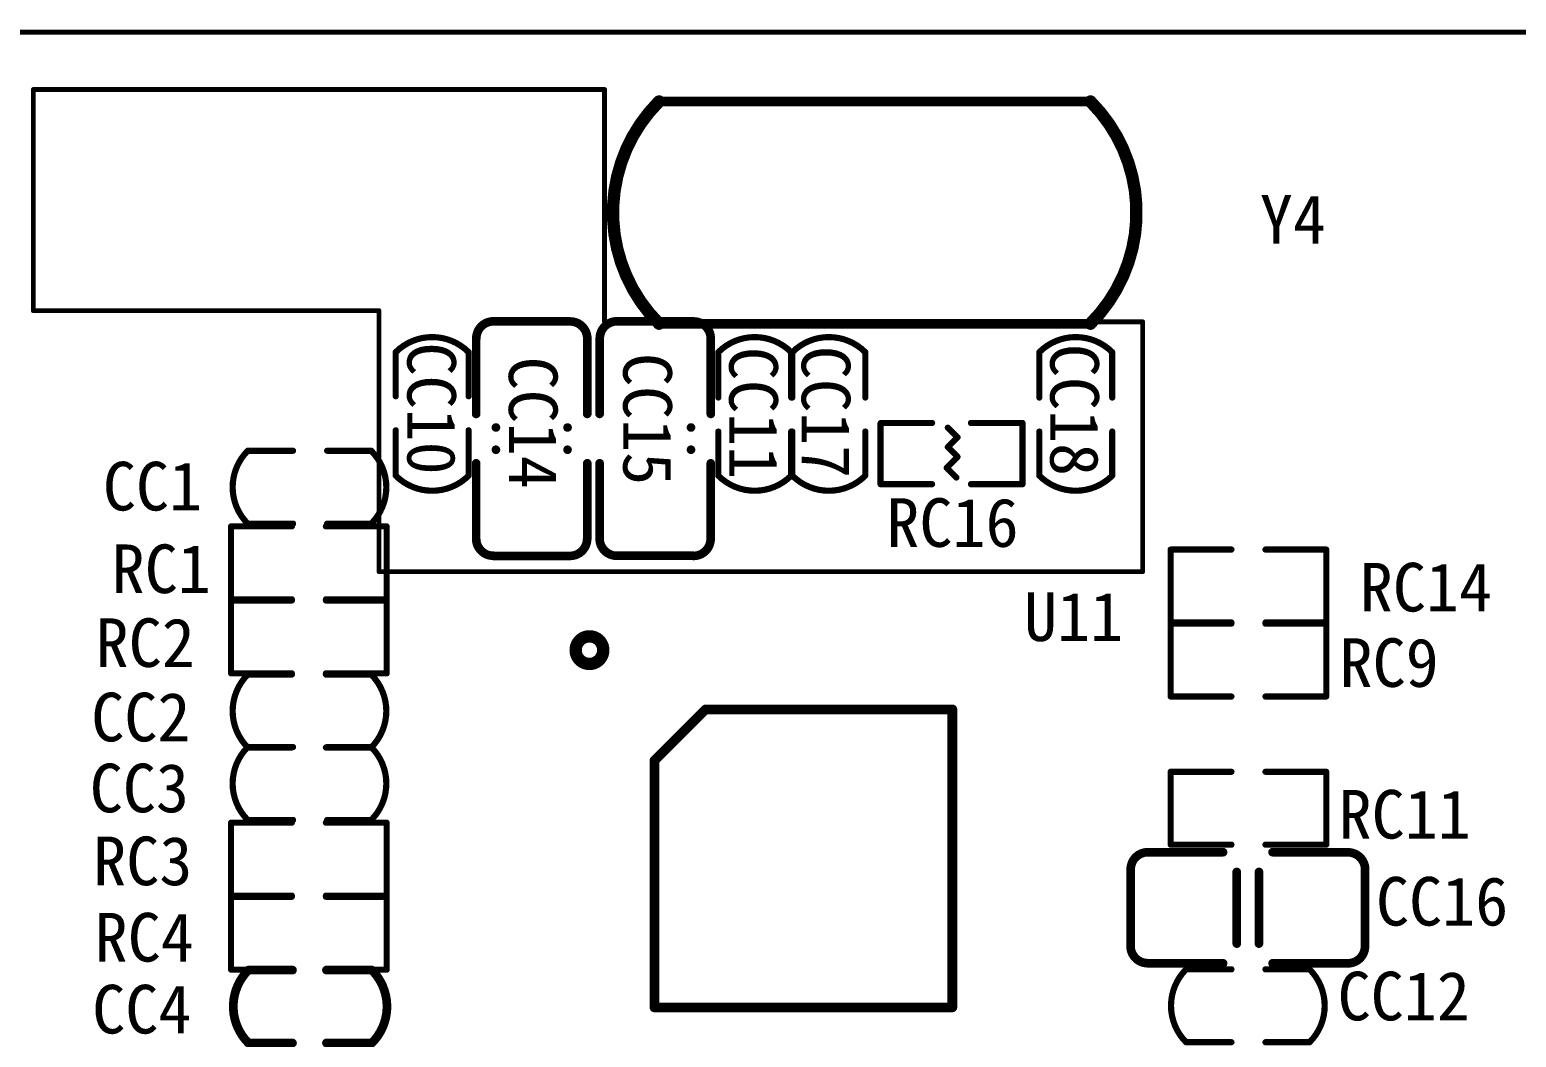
# Model space of a CAD drawing. Extents: x 695 to 1054, y 394 to 590.
# Drawn here: x 763.33 to 793.91, y 469.84 to 490.57 of the extents above; entities that cross this region are included whole.
import ezdxf

# ---------------------------------------------------------------- set-up
doc = ezdxf.new("R2010")
doc.units = 0
doc.header["$MEASUREMENT"] = 0
doc.layers.get('0').update_dxf_attribs({"linetype": 'CONTINUOUS'})
doc.layers.add('BOTTOMOVERLAY', color=7, linetype='CONTINUOUS')
doc.layers.add('KEEPOUTLAYER', color=6, linetype='CONTINUOUS')
doc.styles.get("Standard").update_dxf_attribs({"font": ''})
doc.styles.get('Standard').set_extended_font_data('SimSun')

# ---------------------------------------------------------------- blocks, each defined once
blk = doc.blocks.new('0603C_B_89')
at = {"layer": 'BOTTOMOVERLAY', "const_width": 0.127}
for points in [[(-1.27, -0.734, -0.414213), (-1.27, 0.766)], [(1.27, 0.766, -0.414213), (1.27, -0.734)]]:
    blk.add_lwpolyline(points, format="xyb", dxfattribs=at)
for points in [[(-1.27, 0.766), (-0.363, 0.766)], [(0.337, 0.766), (1.27, 0.766)], [(-1.27, -0.734), (-0.363, -0.734)], [(0.337, -0.734), (1.27, -0.734)]]:
    blk.add_lwpolyline(points, dxfattribs=at)
at = {"layer": 'BOTTOMOVERLAY', "const_width": 0.0635}
for points in [[(-1.302, 0.766, 1), (-1.238, 0.766, 1)], [(-1.302, 0.766, 1), (-1.238, 0.766, 1)], [(-0.394, 0.766, 1), (-0.331, 0.766, 1)], [(0.306, 0.766, 1), (0.369, 0.766, 1)], [(1.238, 0.766, 1), (1.302, 0.766, 1)], [(1.238, 0.766, 1), (1.302, 0.766, 1)], [(-1.302, -0.734, 1), (-1.238, -0.734, 1)], [(-1.302, -0.734, 1), (-1.238, -0.734, 1)], [(-0.394, -0.734, 1), (-0.331, -0.734, 1)], [(0.306, -0.734, 1), (0.369, -0.734, 1)], [(1.238, -0.734, 1), (1.302, -0.734, 1)], [(1.238, -0.734, 1), (1.302, -0.734, 1)]]:
    blk.add_lwpolyline(points, format="xyb", close=True, dxfattribs=at)
blk = doc.blocks.new('0603C_B_90')
at = {"layer": 'BOTTOMOVERLAY', "const_width": 0.127}
for points in [[(-1.27, -0.734, -0.414213), (-1.27, 0.766)], [(1.27, 0.766, -0.414213), (1.27, -0.734)]]:
    blk.add_lwpolyline(points, format="xyb", dxfattribs=at)
at = {"layer": 'BOTTOMOVERLAY', "const_width": 0.0635}
for points in [[(-1.302, 0.766, 1), (-1.238, 0.766, 1)], [(-1.302, 0.766, 1), (-1.238, 0.766, 1)], [(-0.394, 0.766, 1), (-0.331, 0.766, 1)], [(0.306, 0.766, 1), (0.369, 0.766, 1)], [(1.238, 0.766, 1), (1.302, 0.766, 1)], [(1.238, 0.766, 1), (1.302, 0.766, 1)], [(-1.302, -0.734, 1), (-1.238, -0.734, 1)], [(-1.302, -0.734, 1), (-1.238, -0.734, 1)], [(-0.394, -0.734, 1), (-0.331, -0.734, 1)], [(0.306, -0.734, 1), (0.369, -0.734, 1)], [(1.238, -0.734, 1), (1.302, -0.734, 1)], [(1.238, -0.734, 1), (1.302, -0.734, 1)]]:
    blk.add_lwpolyline(points, format="xyb", close=True, dxfattribs=at)
at = {"layer": 'BOTTOMOVERLAY', "const_width": 0.127}
for points in [[(-0.363, 0.766), (-1.27, 0.766)], [(1.27, 0.766), (0.337, 0.766)], [(-0.363, -0.734), (-1.27, -0.734)], [(1.27, -0.734), (0.337, -0.734)]]:
    blk.add_lwpolyline(points, dxfattribs=at)
blk = doc.blocks.new('0603C_B_91')
at = {"layer": 'BOTTOMOVERLAY', "const_width": 0.127}
for points in [[(-1.27, -0.734, -0.414213), (-1.27, 0.766)], [(1.27, 0.766, -0.414213), (1.27, -0.734)]]:
    blk.add_lwpolyline(points, format="xyb", dxfattribs=at)
at = {"layer": 'BOTTOMOVERLAY', "const_width": 0.0635}
for points in [[(-1.302, 0.766, 1), (-1.238, 0.766, 1)], [(-1.302, 0.766, 1), (-1.238, 0.766, 1)], [(-0.395, 0.766, 1), (-0.331, 0.766, 1)], [(0.306, 0.766, 1), (0.369, 0.766, 1)], [(1.238, 0.766, 1), (1.302, 0.766, 1)], [(1.238, 0.766, 1), (1.302, 0.766, 1)], [(-1.302, -0.734, 1), (-1.238, -0.734, 1)], [(-1.302, -0.734, 1), (-1.238, -0.734, 1)], [(-0.395, -0.734, 1), (-0.331, -0.734, 1)], [(0.306, -0.734, 1), (0.369, -0.734, 1)], [(1.238, -0.734, 1), (1.302, -0.734, 1)], [(1.238, -0.734, 1), (1.302, -0.734, 1)]]:
    blk.add_lwpolyline(points, format="xyb", close=True, dxfattribs=at)
at = {"layer": 'BOTTOMOVERLAY', "const_width": 0.127}
for points in [[(-0.363, 0.766), (-1.27, 0.766)], [(1.27, 0.766), (0.337, 0.766)], [(-0.363, -0.734), (-1.27, -0.734)], [(1.27, -0.734), (0.337, -0.734)]]:
    blk.add_lwpolyline(points, dxfattribs=at)
blk = doc.blocks.new('0603C_B_92')
at = {"layer": 'BOTTOMOVERLAY', "const_width": 0.18}
for points in [[(-0.75, 1.257, -0.414214), (0.75, 1.257)], [(0.75, -1.283, -0.414214), (-0.75, -1.283)]]:
    blk.add_lwpolyline(points, format="xyb", dxfattribs=at)
for points in [[(-0.75, 0.35), (-0.75, 1.257)], [(0.75, 0.35), (0.75, 1.257)], [(-0.75, -1.283), (-0.75, -0.35)], [(0.75, -1.283), (0.75, -0.35)]]:
    blk.add_lwpolyline(points, dxfattribs=at)
at = {"layer": 'BOTTOMOVERLAY', "const_width": 0.09}
for points in [[(-0.795, 1.257, 1), (-0.705, 1.257, 1)], [(-0.795, 1.257, 1), (-0.705, 1.257, 1)], [(0.705, 1.257, 1), (0.795, 1.257, 1)], [(0.705, 1.257, 1), (0.795, 1.257, 1)], [(-0.795, 0.35, 1), (-0.705, 0.35, 1)], [(0.705, 0.35, 1), (0.795, 0.35, 1)], [(-0.795, -0.35, 1), (-0.705, -0.35, 1)], [(0.705, -0.35, 1), (0.795, -0.35, 1)], [(-0.795, -1.283, 1), (-0.705, -1.283, 1)], [(-0.795, -1.283, 1), (-0.705, -1.283, 1)], [(0.705, -1.283, 1), (0.795, -1.283, 1)], [(0.705, -1.283, 1), (0.795, -1.283, 1)]]:
    blk.add_lwpolyline(points, format="xyb", close=True, dxfattribs=at)
blk = doc.blocks.new('0603C_B_98')
at = {"layer": 'BOTTOMOVERLAY', "const_width": 0.127}
for points in [[(-1.27, -0.734, -0.414213), (-1.27, 0.766)], [(1.27, 0.766, -0.414213), (1.27, -0.734)]]:
    blk.add_lwpolyline(points, format="xyb", dxfattribs=at)
for points in [[(-0.363, 0.766), (-1.27, 0.766)], [(1.27, 0.766), (0.337, 0.766)], [(-0.363, -0.734), (-1.27, -0.734)], [(1.27, -0.734), (0.337, -0.734)]]:
    blk.add_lwpolyline(points, dxfattribs=at)
at = {"layer": 'BOTTOMOVERLAY', "const_width": 0.0635}
for points in [[(-1.302, 0.766, 1), (-1.238, 0.766, 1)], [(-1.302, 0.766, 1), (-1.238, 0.766, 1)], [(-0.394, 0.766, 1), (-0.331, 0.766, 1)], [(0.306, 0.766, 1), (0.369, 0.766, 1)], [(1.238, 0.766, 1), (1.302, 0.766, 1)], [(1.238, 0.766, 1), (1.302, 0.766, 1)], [(-1.302, -0.734, 1), (-1.238, -0.734, 1)], [(-1.302, -0.734, 1), (-1.238, -0.734, 1)], [(-0.394, -0.734, 1), (-0.331, -0.734, 1)], [(0.306, -0.734, 1), (0.369, -0.734, 1)], [(1.238, -0.734, 1), (1.302, -0.734, 1)], [(1.238, -0.734, 1), (1.302, -0.734, 1)]]:
    blk.add_lwpolyline(points, format="xyb", close=True, dxfattribs=at)
blk = doc.blocks.new('0603C_B_99')
at = {"layer": 'BOTTOMOVERLAY', "const_width": 0.127}
for points in [[(-1.27, -0.734, -0.414213), (-1.27, 0.766)], [(1.27, 0.766, -0.414213), (1.27, -0.734)]]:
    blk.add_lwpolyline(points, format="xyb", dxfattribs=at)
at = {"layer": 'BOTTOMOVERLAY', "const_width": 0.0635}
for points in [[(-1.302, 0.766, 1), (-1.238, 0.766, 1)], [(-1.302, 0.766, 1), (-1.238, 0.766, 1)], [(-0.394, 0.766, 1), (-0.331, 0.766, 1)], [(0.306, 0.766, 1), (0.369, 0.766, 1)], [(1.238, 0.766, 1), (1.302, 0.766, 1)], [(1.238, 0.766, 1), (1.302, 0.766, 1)], [(-1.302, -0.734, 1), (-1.238, -0.734, 1)], [(-1.302, -0.734, 1), (-1.238, -0.734, 1)], [(-0.394, -0.734, 1), (-0.331, -0.734, 1)], [(0.306, -0.734, 1), (0.369, -0.734, 1)], [(1.238, -0.734, 1), (1.302, -0.734, 1)], [(1.238, -0.734, 1), (1.302, -0.734, 1)]]:
    blk.add_lwpolyline(points, format="xyb", close=True, dxfattribs=at)
at = {"layer": 'BOTTOMOVERLAY', "const_width": 0.127}
for points in [[(-0.363, 0.766), (-1.27, 0.766)], [(1.27, 0.766), (0.337, 0.766)], [(-0.363, -0.734), (-1.27, -0.734)], [(1.27, -0.734), (0.337, -0.734)]]:
    blk.add_lwpolyline(points, dxfattribs=at)
blk = doc.blocks.new('0603C_B_100')
at = {"layer": 'BOTTOMOVERLAY', "const_width": 0.127}
for points in [[(-1.27, -0.734, -0.414213), (-1.27, 0.766)], [(1.27, 0.766, -0.414213), (1.27, -0.734)]]:
    blk.add_lwpolyline(points, format="xyb", dxfattribs=at)
at = {"layer": 'BOTTOMOVERLAY', "const_width": 0.0635}
for points in [[(-1.302, 0.766, 1), (-1.238, 0.766, 1)], [(-1.302, 0.766, 1), (-1.238, 0.766, 1)], [(-0.394, 0.766, 1), (-0.331, 0.766, 1)], [(0.306, 0.766, 1), (0.369, 0.766, 1)], [(1.238, 0.766, 1), (1.302, 0.766, 1)], [(1.238, 0.766, 1), (1.302, 0.766, 1)], [(-1.302, -0.734, 1), (-1.238, -0.734, 1)], [(-1.302, -0.734, 1), (-1.238, -0.734, 1)], [(-0.394, -0.734, 1), (-0.331, -0.734, 1)], [(0.306, -0.734, 1), (0.369, -0.734, 1)], [(1.238, -0.734, 1), (1.302, -0.734, 1)], [(1.238, -0.734, 1), (1.302, -0.734, 1)]]:
    blk.add_lwpolyline(points, format="xyb", close=True, dxfattribs=at)
at = {"layer": 'BOTTOMOVERLAY', "const_width": 0.127}
for points in [[(-1.27, 0.766), (-0.363, 0.766)], [(0.337, 0.766), (1.27, 0.766)], [(-1.27, -0.734), (-0.363, -0.734)], [(0.337, -0.734), (1.27, -0.734)]]:
    blk.add_lwpolyline(points, dxfattribs=at)
blk = doc.blocks.new('0805C_B_104')
at = {"layer": 'BOTTOMOVERLAY', "const_width": 0.178}
for points in [[(-2.413, 0.787, -0.414214), (-2.06, 1.14)], [(2.057, 1.143, -0.414214), (2.41, 0.79)], [(-2.057, -1.143, -0.414214), (-2.41, -0.79)], [(2.413, -0.787, -0.414214), (2.06, -1.14)]]:
    blk.add_lwpolyline(points, format="xyb", dxfattribs=at)
for points in [[(-2.06, 1.143), (-0.508, 1.143)], [(0.508, 1.143), (2.057, 1.143)], [(-2.41, -0.79), (-2.41, 0.785)], [(-0.229, -0.737), (-0.229, 0.737)], [(0.229, -0.737), (0.229, 0.737)], [(2.413, -0.787), (2.413, 0.787)], [(-2.057, -1.143), (-0.508, -1.143)], [(0.508, -1.143), (2.06, -1.143)]]:
    blk.add_lwpolyline(points, dxfattribs=at)
at = {"layer": 'BOTTOMOVERLAY', "const_width": 0.0889}
for points in [[(-2.105, 1.143, 1), (-2.016, 1.143, 1)], [(-2.105, 1.14, 1), (-2.016, 1.14, 1)], [(-0.552, 1.143, 1), (-0.464, 1.143, 1)], [(0.464, 1.143, 1), (0.552, 1.143, 1)], [(2.013, 1.143, 1), (2.102, 1.143, 1)], [(2.013, 1.143, 1), (2.102, 1.143, 1)], [(-2.457, 0.787, 1), (-2.369, 0.787, 1)], [(-2.455, 0.785, 1), (-2.366, 0.785, 1)], [(-0.273, 0.737, 1), (-0.184, 0.737, 1)], [(0.184, 0.737, 1), (0.273, 0.737, 1)], [(2.366, 0.79, 1), (2.455, 0.79, 1)], [(2.369, 0.787, 1), (2.457, 0.787, 1)], [(-2.455, -0.79, 1), (-2.366, -0.79, 1)], [(-2.455, -0.79, 1), (-2.366, -0.79, 1)], [(-0.273, -0.737, 1), (-0.184, -0.737, 1)], [(0.184, -0.737, 1), (0.273, -0.737, 1)], [(2.369, -0.787, 1), (2.457, -0.787, 1)], [(2.369, -0.787, 1), (2.457, -0.787, 1)], [(-2.102, -1.143, 1), (-2.013, -1.143, 1)], [(-2.102, -1.143, 1), (-2.013, -1.143, 1)], [(-0.552, -1.143, 1), (-0.464, -1.143, 1)], [(0.464, -1.143, 1), (0.552, -1.143, 1)], [(2.016, -1.14, 1), (2.105, -1.14, 1)], [(2.016, -1.143, 1), (2.105, -1.143, 1)]]:
    blk.add_lwpolyline(points, format="xyb", close=True, dxfattribs=at)
blk = doc.blocks.new('0603C_B_105')
at = {"layer": 'BOTTOMOVERLAY', "const_width": 0.127}
for points in [[(-1.27, -0.734, -0.414213), (-1.27, 0.766)], [(1.27, 0.766, -0.414213), (1.27, -0.734)]]:
    blk.add_lwpolyline(points, format="xyb", dxfattribs=at)
for points in [[(-0.363, 0.766), (-1.27, 0.766)], [(1.27, 0.766), (0.337, 0.766)], [(-0.363, -0.734), (-1.27, -0.734)], [(1.27, -0.734), (0.337, -0.734)]]:
    blk.add_lwpolyline(points, dxfattribs=at)
at = {"layer": 'BOTTOMOVERLAY', "const_width": 0.0635}
for points in [[(-1.302, 0.766, 1), (-1.238, 0.766, 1)], [(-1.302, 0.766, 1), (-1.238, 0.766, 1)], [(-0.394, 0.766, 1), (-0.331, 0.766, 1)], [(0.306, 0.766, 1), (0.369, 0.766, 1)], [(1.238, 0.766, 1), (1.302, 0.766, 1)], [(1.238, 0.766, 1), (1.302, 0.766, 1)], [(-1.302, -0.734, 1), (-1.238, -0.734, 1)], [(-1.302, -0.734, 1), (-1.238, -0.734, 1)], [(-0.394, -0.734, 1), (-0.331, -0.734, 1)], [(0.306, -0.734, 1), (0.369, -0.734, 1)], [(1.238, -0.734, 1), (1.302, -0.734, 1)], [(1.238, -0.734, 1), (1.302, -0.734, 1)]]:
    blk.add_lwpolyline(points, format="xyb", close=True, dxfattribs=at)
blk = doc.blocks.new('0603C_B_106')
at = {"layer": 'BOTTOMOVERLAY', "const_width": 0.127}
for points in [[(-1.27, -0.734, -0.414213), (-1.27, 0.766)], [(1.27, 0.766, -0.414213), (1.27, -0.734)]]:
    blk.add_lwpolyline(points, format="xyb", dxfattribs=at)
for points in [[(-0.363, 0.766), (-1.27, 0.766)], [(1.27, 0.766), (0.337, 0.766)], [(-0.363, -0.734), (-1.27, -0.734)], [(1.27, -0.734), (0.337, -0.734)]]:
    blk.add_lwpolyline(points, dxfattribs=at)
at = {"layer": 'BOTTOMOVERLAY', "const_width": 0.0635}
for points in [[(-1.302, 0.766, 1), (-1.238, 0.766, 1)], [(-1.302, 0.766, 1), (-1.238, 0.766, 1)], [(-0.394, 0.766, 1), (-0.331, 0.766, 1)], [(0.305, 0.766, 1), (0.369, 0.766, 1)], [(1.238, 0.766, 1), (1.302, 0.766, 1)], [(1.238, 0.766, 1), (1.302, 0.766, 1)], [(-1.302, -0.734, 1), (-1.238, -0.734, 1)], [(-1.302, -0.734, 1), (-1.238, -0.734, 1)], [(-0.394, -0.734, 1), (-0.331, -0.734, 1)], [(0.305, -0.734, 1), (0.369, -0.734, 1)], [(1.238, -0.734, 1), (1.302, -0.734, 1)], [(1.238, -0.734, 1), (1.302, -0.734, 1)]]:
    blk.add_lwpolyline(points, format="xyb", close=True, dxfattribs=at)
blk = doc.blocks.new('0603_B_161')
at = {"layer": 'BOTTOMOVERLAY', "const_width": 0.127}
for points in [[(-0.363, 0.766), (-1.613, 0.766)], [(-1.613, -0.734), (-1.613, 0.766)], [(1.587, 0.766), (0.337, 0.766)], [(1.587, -0.734), (1.587, 0.766)], [(-0.363, -0.734), (-1.613, -0.734)], [(1.587, -0.734), (0.337, -0.734)]]:
    blk.add_lwpolyline(points, dxfattribs=at)
at = {"layer": 'BOTTOMOVERLAY', "const_width": 0.0635}
for points in [[(-1.644, 0.766, 1), (-1.581, 0.766, 1)], [(-1.644, 0.766, 1), (-1.581, 0.766, 1)], [(-0.395, 0.766, 1), (-0.331, 0.766, 1)], [(0.306, 0.766, 1), (0.369, 0.766, 1)], [(1.555, 0.766, 1), (1.619, 0.766, 1)], [(1.555, 0.766, 1), (1.619, 0.766, 1)], [(-1.644, -0.734, 1), (-1.581, -0.734, 1)], [(-1.644, -0.734, 1), (-1.581, -0.734, 1)], [(-0.395, -0.734, 1), (-0.331, -0.734, 1)], [(0.306, -0.734, 1), (0.369, -0.734, 1)], [(1.555, -0.734, 1), (1.619, -0.734, 1)], [(1.555, -0.734, 1), (1.619, -0.734, 1)]]:
    blk.add_lwpolyline(points, format="xyb", close=True, dxfattribs=at)
blk = doc.blocks.new('0603_B_162')
at = {"layer": 'BOTTOMOVERLAY', "const_width": 0.127}
for points in [[(-1.613, 0.766), (-0.363, 0.766)], [(-1.613, 0.766), (-1.613, -0.734)], [(0.337, 0.766), (1.587, 0.766)], [(1.587, 0.766), (1.587, -0.734)], [(-1.613, -0.734), (-0.363, -0.734)], [(0.337, -0.734), (1.587, -0.734)]]:
    blk.add_lwpolyline(points, dxfattribs=at)
at = {"layer": 'BOTTOMOVERLAY', "const_width": 0.0635}
for points in [[(-1.644, 0.766, 1), (-1.581, 0.766, 1)], [(-1.644, 0.766, 1), (-1.581, 0.766, 1)], [(-0.394, 0.766, 1), (-0.331, 0.766, 1)], [(0.306, 0.766, 1), (0.369, 0.766, 1)], [(1.556, 0.766, 1), (1.619, 0.766, 1)], [(1.556, 0.766, 1), (1.619, 0.766, 1)], [(-1.644, -0.734, 1), (-1.581, -0.734, 1)], [(-1.644, -0.734, 1), (-1.581, -0.734, 1)], [(-0.394, -0.734, 1), (-0.331, -0.734, 1)], [(0.306, -0.734, 1), (0.369, -0.734, 1)], [(1.556, -0.734, 1), (1.619, -0.734, 1)], [(1.556, -0.734, 1), (1.619, -0.734, 1)]]:
    blk.add_lwpolyline(points, format="xyb", close=True, dxfattribs=at)
blk = doc.blocks.new('0603_B_163')
at = {"layer": 'BOTTOMOVERLAY', "const_width": 0.127}
for points in [[(-1.613, 0.766), (-0.363, 0.766)], [(-1.613, 0.766), (-1.613, -0.734)], [(0.337, 0.766), (1.587, 0.766)], [(1.587, 0.766), (1.587, -0.734)], [(-1.613, -0.734), (-0.363, -0.734)], [(0.337, -0.734), (1.587, -0.734)]]:
    blk.add_lwpolyline(points, dxfattribs=at)
at = {"layer": 'BOTTOMOVERLAY', "const_width": 0.0635}
for points in [[(-1.644, 0.766, 1), (-1.581, 0.766, 1)], [(-1.644, 0.766, 1), (-1.581, 0.766, 1)], [(-0.394, 0.766, 1), (-0.331, 0.766, 1)], [(0.306, 0.766, 1), (0.369, 0.766, 1)], [(1.556, 0.766, 1), (1.619, 0.766, 1)], [(1.556, 0.766, 1), (1.619, 0.766, 1)], [(-1.644, -0.734, 1), (-1.581, -0.734, 1)], [(-1.644, -0.734, 1), (-1.581, -0.734, 1)], [(-0.394, -0.734, 1), (-0.331, -0.734, 1)], [(0.306, -0.734, 1), (0.369, -0.734, 1)], [(1.556, -0.734, 1), (1.619, -0.734, 1)], [(1.556, -0.734, 1), (1.619, -0.734, 1)]]:
    blk.add_lwpolyline(points, format="xyb", close=True, dxfattribs=at)
blk = doc.blocks.new('0603_B_164')
at = {"layer": 'BOTTOMOVERLAY', "const_width": 0.127}
for points in [[(-1.613, 0.766), (-0.363, 0.766)], [(-1.613, 0.766), (-1.613, -0.734)], [(0.337, 0.766), (1.587, 0.766)], [(1.587, 0.766), (1.587, -0.734)], [(-1.613, -0.734), (-0.363, -0.734)], [(0.337, -0.734), (1.587, -0.734)]]:
    blk.add_lwpolyline(points, dxfattribs=at)
at = {"layer": 'BOTTOMOVERLAY', "const_width": 0.0635}
for points in [[(-1.644, 0.766, 1), (-1.581, 0.766, 1)], [(-1.644, 0.766, 1), (-1.581, 0.766, 1)], [(-0.394, 0.766, 1), (-0.331, 0.766, 1)], [(0.306, 0.766, 1), (0.369, 0.766, 1)], [(1.556, 0.766, 1), (1.619, 0.766, 1)], [(1.556, 0.766, 1), (1.619, 0.766, 1)], [(-1.644, -0.734, 1), (-1.581, -0.734, 1)], [(-1.644, -0.734, 1), (-1.581, -0.734, 1)], [(-0.394, -0.734, 1), (-0.331, -0.734, 1)], [(0.306, -0.734, 1), (0.369, -0.734, 1)], [(1.556, -0.734, 1), (1.619, -0.734, 1)], [(1.556, -0.734, 1), (1.619, -0.734, 1)]]:
    blk.add_lwpolyline(points, format="xyb", close=True, dxfattribs=at)
blk = doc.blocks.new('0603_B_169')
at = {"layer": 'BOTTOMOVERLAY', "const_width": 0.127}
for points in [[(-0.363, 0.766), (-1.613, 0.766)], [(-1.613, 0.766), (-1.613, -0.734)], [(1.587, 0.766), (0.337, 0.766)], [(1.587, 0.766), (1.587, -0.734)], [(-0.363, -0.734), (-1.613, -0.734)], [(1.587, -0.734), (0.337, -0.734)]]:
    blk.add_lwpolyline(points, dxfattribs=at)
at = {"layer": 'BOTTOMOVERLAY', "const_width": 0.0635}
for points in [[(-1.644, 0.766, 1), (-1.581, 0.766, 1)], [(-1.644, 0.766, 1), (-1.581, 0.766, 1)], [(-0.394, 0.766, 1), (-0.331, 0.766, 1)], [(0.306, 0.766, 1), (0.369, 0.766, 1)], [(1.556, 0.766, 1), (1.619, 0.766, 1)], [(1.556, 0.766, 1), (1.619, 0.766, 1)], [(-1.644, -0.734, 1), (-1.581, -0.734, 1)], [(-1.644, -0.734, 1), (-1.581, -0.734, 1)], [(-0.394, -0.734, 1), (-0.331, -0.734, 1)], [(0.306, -0.734, 1), (0.369, -0.734, 1)], [(1.556, -0.734, 1), (1.619, -0.734, 1)], [(1.556, -0.734, 1), (1.619, -0.734, 1)]]:
    blk.add_lwpolyline(points, format="xyb", close=True, dxfattribs=at)
blk = doc.blocks.new('0603_B_170')
at = {"layer": 'BOTTOMOVERLAY', "const_width": 0.127}
for points in [[(-0.363, 0.766), (-1.613, 0.766)], [(-1.613, 0.766), (-1.613, -0.734)], [(1.587, 0.766), (0.337, 0.766)], [(1.587, 0.766), (1.587, -0.734)], [(-0.363, -0.734), (-1.613, -0.734)], [(1.587, -0.734), (0.337, -0.734)]]:
    blk.add_lwpolyline(points, dxfattribs=at)
at = {"layer": 'BOTTOMOVERLAY', "const_width": 0.0635}
for points in [[(-1.644, 0.766, 1), (-1.581, 0.766, 1)], [(-1.644, 0.766, 1), (-1.581, 0.766, 1)], [(-0.394, 0.766, 1), (-0.331, 0.766, 1)], [(0.306, 0.766, 1), (0.369, 0.766, 1)], [(1.556, 0.766, 1), (1.619, 0.766, 1)], [(1.556, 0.766, 1), (1.619, 0.766, 1)], [(-1.644, -0.734, 1), (-1.581, -0.734, 1)], [(-1.644, -0.734, 1), (-1.581, -0.734, 1)], [(-0.394, -0.734, 1), (-0.331, -0.734, 1)], [(0.306, -0.734, 1), (0.369, -0.734, 1)], [(1.556, -0.734, 1), (1.619, -0.734, 1)], [(1.556, -0.734, 1), (1.619, -0.734, 1)]]:
    blk.add_lwpolyline(points, format="xyb", close=True, dxfattribs=at)
blk = doc.blocks.new('0603_B_172')
at = {"layer": 'BOTTOMOVERLAY', "const_width": 0.127}
for points in [[(-0.363, 0.766), (-1.613, 0.766)], [(-1.613, 0.766), (-1.613, -0.734)], [(1.587, 0.766), (0.337, 0.766)], [(1.587, 0.766), (1.587, -0.734)], [(-0.363, -0.734), (-1.613, -0.734)], [(1.587, -0.734), (0.337, -0.734)]]:
    blk.add_lwpolyline(points, dxfattribs=at)
at = {"layer": 'BOTTOMOVERLAY', "const_width": 0.0635}
for points in [[(-1.644, 0.766, 1), (-1.581, 0.766, 1)], [(-1.644, 0.766, 1), (-1.581, 0.766, 1)], [(-0.394, 0.766, 1), (-0.331, 0.766, 1)], [(0.306, 0.766, 1), (0.369, 0.766, 1)], [(1.556, 0.766, 1), (1.619, 0.766, 1)], [(1.556, 0.766, 1), (1.619, 0.766, 1)], [(-1.644, -0.734, 1), (-1.581, -0.734, 1)], [(-1.644, -0.734, 1), (-1.581, -0.734, 1)], [(-0.394, -0.734, 1), (-0.331, -0.734, 1)], [(0.306, -0.734, 1), (0.369, -0.734, 1)], [(1.556, -0.734, 1), (1.619, -0.734, 1)], [(1.556, -0.734, 1), (1.619, -0.734, 1)]]:
    blk.add_lwpolyline(points, format="xyb", close=True, dxfattribs=at)
blk = doc.blocks.new('0603R_B_174')
at = {"layer": 'BOTTOMOVERLAY', "const_width": 0.127}
for points in [[(-1.46, 0.63), (-1.46, -0.63)], [(-0.4, 0.63), (-1.46, 0.63)], [(1.45, 0.63), (0.4, 0.63)], [(1.45, 0.63), (1.45, 0.62)], [(1.46, 0.62), (1.45, 0.62)], [(1.46, 0.62), (1.46, -0.63)], [(0.076, 0.533), (-0.124, 0.333)], [(-0.124, 0.333), (-0.124, 0.333)], [(0.076, 0.133), (-0.124, 0.333)], [(0.076, 0.133), (-0.124, -0.067)], [(0.076, -0.267), (-0.124, -0.067)], [(0.1, -0.292), (-0.1, -0.492)], [(-0.4, -0.63), (-1.46, -0.63)], [(1.46, -0.63), (0.4, -0.63)]]:
    blk.add_lwpolyline(points, dxfattribs=at)
at = {"layer": 'BOTTOMOVERLAY', "const_width": 0.0635}
for points in [[(-1.492, 0.63, 1), (-1.428, 0.63, 1)], [(-1.492, 0.63, 1), (-1.428, 0.63, 1)], [(-0.432, 0.63, 1), (-0.368, 0.63, 1)], [(0.368, 0.63, 1), (0.432, 0.63, 1)], [(1.418, 0.63, 1), (1.482, 0.63, 1)], [(1.418, 0.63, 1), (1.482, 0.63, 1)], [(1.418, 0.62, 1), (1.482, 0.62, 1)], [(1.418, 0.62, 1), (1.482, 0.62, 1)], [(1.428, 0.62, 1), (1.492, 0.62, 1)], [(1.428, 0.62, 1), (1.492, 0.62, 1)], [(-0.156, 0.333, 1), (-0.092, 0.333, 1)], [(-0.156, 0.333, 1), (-0.092, 0.333, 1)], [(-0.156, 0.333, 1), (-0.092, 0.333, 1)], [(-0.156, 0.333, 1), (-0.092, 0.333, 1)], [(0.044, 0.533, 1), (0.108, 0.533, 1)], [(0.044, 0.133, 1), (0.108, 0.133, 1)], [(0.044, 0.133, 1), (0.108, 0.133, 1)], [(-0.156, -0.067, 1), (-0.092, -0.067, 1)], [(-0.156, -0.067, 1), (-0.092, -0.067, 1)], [(0.044, -0.267, 1), (0.108, -0.267, 1)], [(0.068, -0.292, 1), (0.132, -0.292, 1)], [(-1.492, -0.63, 1), (-1.428, -0.63, 1)], [(-1.492, -0.63, 1), (-1.428, -0.63, 1)], [(-0.432, -0.63, 1), (-0.368, -0.63, 1)], [(-0.132, -0.492, 1), (-0.068, -0.492, 1)], [(0.368, -0.63, 1), (0.432, -0.63, 1)], [(1.428, -0.63, 1), (1.492, -0.63, 1)], [(1.428, -0.63, 1), (1.492, -0.63, 1)]]:
    blk.add_lwpolyline(points, format="xyb", close=True, dxfattribs=at)
blk = doc.blocks.new('RN7302_B_221')
at = {"layer": 'BOTTOMOVERLAY'}
for points, const_width in [([(-4, 4.4, 1), (-4.568, 4.4, 1)], 0.254), ([(-4.631, 4.4, 1), (-4.504, 4.4, 1)], 0.127), ([(-4.063, 4.4, 1), (-3.936, 4.4, 1)], 0.127), ([(-2.06, 3.065, 1), (-1.96, 3.065, 1)], 0.1), ([(-2.06, 3.065, 1), (-1.96, 3.065, 1)], 0.1), ([(3.015, 3.065, 1), (3.115, 3.065, 1)], 0.1), ([(3.015, 3.065, 1), (3.115, 3.065, 1)], 0.1), ([(-3.115, 2.01, 1), (-3.015, 2.01, 1)], 0.1), ([(-3.115, 2.01, 1), (-3.015, 2.01, 1)], 0.1), ([(-3.115, -3.065, 1), (-3.015, -3.065, 1)], 0.1), ([(-3.115, -3.065, 1), (-3.015, -3.065, 1)], 0.1), ([(3.015, -3.065, 1), (3.115, -3.065, 1)], 0.1), ([(3.015, -3.065, 1), (3.115, -3.065, 1)], 0.1)]:
    blk.add_lwpolyline(points, format="xyb", close=True, dxfattribs=dict(at, const_width=const_width))
at = {"layer": 'BOTTOMOVERLAY', "const_width": 0.2}
for points in [[(-3.065, 2.01), (-2.01, 3.065)], [(3.065, 3.065), (-2.01, 3.065)], [(3.065, -3.065), (3.065, 3.065)], [(-3.065, -3.065), (-3.065, 2.01)], [(3.065, -3.065), (-3.065, -3.065)]]:
    blk.add_lwpolyline(points, dxfattribs=at)
blk = doc.blocks.new('CAY_B_225')
at = {"layer": 'BOTTOMOVERLAY', "const_width": 0.254}
for points in [[(-4.382, -2.208, -0.414214), (-4.382, 2.364)], [(4.493, 2.364, -0.414214), (4.493, -2.208)]]:
    blk.add_lwpolyline(points, format="xyb", dxfattribs=at)
at = {"layer": 'BOTTOMOVERLAY'}
for points, const_width in [([(-4.446, 2.364, 1), (-4.319, 2.364, 1)], 0.127), ([(-4.432, 2.364, 1), (-4.332, 2.364, 1)], 0.1), ([(4.429, 2.364, 1), (4.556, 2.364, 1)], 0.127), ([(4.443, 2.364, 1), (4.543, 2.364, 1)], 0.1), ([(-4.446, -2.208, 1), (-4.319, -2.208, 1)], 0.127), ([(-4.432, -2.208, 1), (-4.332, -2.208, 1)], 0.1), ([(4.429, -2.208, 1), (4.556, -2.208, 1)], 0.127), ([(4.443, -2.208, 1), (4.543, -2.208, 1)], 0.1)]:
    blk.add_lwpolyline(points, format="xyb", close=True, dxfattribs=dict(at, const_width=const_width))
at = {"layer": 'BOTTOMOVERLAY', "const_width": 0.2}
for points in [[(-4.382, 2.364), (4.493, 2.364)], [(-4.382, -2.208), (4.493, -2.208)]]:
    blk.add_lwpolyline(points, dxfattribs=at)

msp = doc.modelspace()

# ---------------------------------------------------------------- linework, layer by layer
at = {"layer": 'BOTTOMOVERLAY'}
for points, const_width in [([(763.4051, 484.7895), (763.4051, 489.3395)], 0.1), ([(775.1551, 489.3395), (763.4051, 489.3395)], 0.1), ([(775.1551, 484.5595), (775.1551, 489.3395)], 0.1), ([(770.5151, 484.7895), (763.4051, 484.7895)], 0.1), ([(770.5151, 479.4195), (770.5151, 484.7895)], 0.1), ([(774.44723, 484.56777), (772.87243, 484.56777)], 0.1778), ([(786.2251, 484.5595), (775.1551, 484.5595)], 0.1), ([(776.9845, 484.5705), (775.4097, 484.5705)], 0.1778), ([(786.2251, 479.4195), (786.2251, 484.5595)], 0.1), ([(772.5141, 482.6655), (772.5141, 484.21763)], 0.1778), ([(774.8001, 482.6655), (774.8001, 484.2149)], 0.1778), ([(775.0541, 482.6655), (775.0541, 484.21763)], 0.1778), ([(777.3401, 482.6655), (777.3401, 484.2149)], 0.1778), ([(772.5141, 480.1001), (772.5141, 481.6495)], 0.1778), ([(774.8001, 480.09737), (774.8001, 481.6495)], 0.1778), ([(775.0541, 480.1001), (775.0541, 481.6495)], 0.1778), ([(777.3401, 480.09737), (777.3401, 481.6495)], 0.1778), ([(774.4445, 479.7445), (772.8697, 479.7445)], 0.1778), ([(776.98177, 479.74723), (775.40697, 479.74723)], 0.1778), ([(786.2251, 479.4195), (770.5151, 479.4195)], 0.1)]:
    msp.add_lwpolyline(points, dxfattribs=dict(at, const_width=const_width))
for points, const_width in [([(763.4301, 489.3395, -1), (763.3801, 489.3395, -1)], 0.05), ([(763.4301, 489.3395, -1), (763.3801, 489.3395, -1)], 0.05), ([(775.1801, 489.3395, -1), (775.1301, 489.3395, -1)], 0.05), ([(775.1801, 489.3395, -1), (775.1301, 489.3395, -1)], 0.05), ([(763.4301, 484.7895, -1), (763.3801, 484.7895, -1)], 0.05), ([(763.4301, 484.7895, -1), (763.3801, 484.7895, -1)], 0.05), ([(770.5401, 484.7895, -1), (770.4901, 484.7895, -1)], 0.05), ([(770.5401, 484.7895, -1), (770.4901, 484.7895, -1)], 0.05), ([(772.8697, 484.61495, -1), (772.8697, 484.52605, -1)], 0.0889), ([(772.87243, 484.61222, -1), (772.87243, 484.52332, -1)], 0.0889), ([(774.44723, 484.61222, -1), (774.44723, 484.52332, -1)], 0.0889), ([(774.44723, 484.61222, -1), (774.44723, 484.52332, -1)], 0.0889), ([(775.1801, 484.5595, -1), (775.1301, 484.5595, -1)], 0.05), ([(775.1801, 484.5595, -1), (775.1301, 484.5595, -1)], 0.05), ([(775.4097, 484.52605, -1), (775.4097, 484.61495, -1)], 0.0889), ([(775.4097, 484.52605, -1), (775.4097, 484.61495, -1)], 0.0889), ([(776.9845, 484.52605, -1), (776.9845, 484.61495, -1)], 0.0889), ([(776.98723, 484.52332, -1), (776.98723, 484.61222, -1)], 0.0889), ([(786.2501, 484.5595, -1), (786.2001, 484.5595, -1)], 0.05), ([(786.2501, 484.5595, -1), (786.2001, 484.5595, -1)], 0.05), ([(772.5141, 484.26208, -1), (772.5141, 484.17318, -1)], 0.0889), ([(772.51683, 484.26208, -1), (772.51683, 484.17318, -1)], 0.0889), ([(774.8001, 484.25935, -1), (774.8001, 484.17045, -1)], 0.0889), ([(774.8001, 484.25935, -1), (774.8001, 484.17045, -1)], 0.0889), ([(775.0541, 484.17318, -1), (775.0541, 484.26208, -1)], 0.0889), ([(775.05683, 484.17318, -1), (775.05683, 484.26208, -1)], 0.0889), ([(777.3401, 484.17045, -1), (777.3401, 484.25935, -1)], 0.0889), ([(777.3401, 484.17045, -1), (777.3401, 484.25935, -1)], 0.0889), ([(772.5141, 482.70995, -1), (772.5141, 482.62105, -1)], 0.0889), ([(774.8001, 482.70995, -1), (774.8001, 482.62105, -1)], 0.0889), ([(775.0541, 482.62105, -1), (775.0541, 482.70995, -1)], 0.0889), ([(777.3401, 482.62105, -1), (777.3401, 482.70995, -1)], 0.0889), ([(772.9205, 482.43055, -1), (772.9205, 482.34165, -1)], 0.0889), ([(774.3937, 482.43055, -1), (774.3937, 482.34165, -1)], 0.0889), ([(776.9337, 482.34165, -1), (776.9337, 482.43055, -1)], 0.0889), ([(772.9205, 481.97335, -1), (772.9205, 481.88445, -1)], 0.0889), ([(774.3937, 481.97335, -1), (774.3937, 481.88445, -1)], 0.0889), ([(776.9337, 481.88445, -1), (776.9337, 481.97335, -1)], 0.0889), ([(772.5141, 481.69395, -1), (772.5141, 481.60505, -1)], 0.0889), ([(774.8001, 481.69395, -1), (774.8001, 481.60505, -1)], 0.0889), ([(775.0541, 481.60505, -1), (775.0541, 481.69395, -1)], 0.0889), ([(777.3401, 481.60505, -1), (777.3401, 481.69395, -1)], 0.0889), ([(772.5141, 480.14455, -1), (772.5141, 480.05565, -1)], 0.0889), ([(772.5141, 480.14455, -1), (772.5141, 480.05565, -1)], 0.0889), ([(774.79737, 480.14182, -1), (774.79737, 480.05292, -1)], 0.0889), ([(774.8001, 480.14182, -1), (774.8001, 480.05292, -1)], 0.0889), ([(775.0541, 480.05565, -1), (775.0541, 480.14455, -1)], 0.0889), ([(775.0541, 480.05565, -1), (775.0541, 480.14455, -1)], 0.0889), ([(777.33737, 480.05292, -1), (777.33737, 480.14182, -1)], 0.0889), ([(777.3401, 480.05292, -1), (777.3401, 480.14182, -1)], 0.0889), ([(772.86697, 479.79168, -1), (772.86697, 479.70278, -1)], 0.0889), ([(772.8697, 479.78895, -1), (772.8697, 479.70005, -1)], 0.0889), ([(774.4445, 479.78895, -1), (774.4445, 479.70005, -1)], 0.0889), ([(774.4445, 479.78895, -1), (774.4445, 479.70005, -1)], 0.0889), ([(775.40697, 479.70278, -1), (775.40697, 479.79168, -1)], 0.0889), ([(775.40697, 479.70278, -1), (775.40697, 479.79168, -1)], 0.0889), ([(776.98177, 479.70278, -1), (776.98177, 479.79168, -1)], 0.0889), ([(776.9845, 479.70005, -1), (776.9845, 479.78895, -1)], 0.0889), ([(770.5401, 479.4195, -1), (770.4901, 479.4195, -1)], 0.05), ([(770.5401, 479.4195, -1), (770.4901, 479.4195, -1)], 0.05), ([(786.2501, 479.4195, -1), (786.2001, 479.4195, -1)], 0.05), ([(786.2501, 479.4195, -1), (786.2001, 479.4195, -1)], 0.05)]:
    msp.add_lwpolyline(points, format="xyb", close=True, dxfattribs=dict(at, const_width=const_width))
at = {"layer": 'BOTTOMOVERLAY', "const_width": 0.1778}
for points in [[(772.8697, 484.5705, 0.41421356), (772.51683, 484.21763)], [(774.8001, 484.2149, 0.41421356), (774.44723, 484.56777)], [(775.4097, 484.5705, 0.41421356), (775.05683, 484.21763)], [(777.3401, 484.2149, 0.41421356), (776.98723, 484.56777)], [(772.5141, 480.1001, 0.41421356), (772.86697, 479.74723)], [(774.4445, 479.7445, 0.41421356), (774.79737, 480.09737)], [(775.0541, 480.1001, 0.41421356), (775.40697, 479.74723)], [(776.9845, 479.7445, 0.41421356), (777.33737, 480.09737)]]:
    msp.add_lwpolyline(points, format="xyb", dxfattribs=at)
at = {"layer": 'KEEPOUTLAYER', "const_width": 0.1}
msp.add_lwpolyline([(937.8051, 490.51949), (717.8051, 490.51949)], dxfattribs=at)

# ---------------------------------------------------------------- block references
at = {"xscale": -1}
for name, p in [('CAY_B_225', (780.7691, 486.7295)), ('0603R_B_174', (782.2931, 481.8495)), ('0603C_B_89', (769.0851, 481.1415)), ('0603_B_172', (788.3891, 479.1095)), ('0603_B_169', (788.3891, 477.5855)), ('0603C_B_91', (769.0851, 475.0455)), ('0603_B_170', (788.3891, 474.5375)), ('0805C_B_104', (788.3891, 472.5055))]:
    msp.add_blockref(name, p, dxfattribs=at)
for name, p, rotation in [('0603C_B_98', (771.6251, 482.6655), 90), ('0603C_B_99', (778.2291, 482.6655), 270), ('0603C_B_105', (779.7531, 482.6655), 270), ('0603C_B_106', (784.8331, 482.6655), 270), ('0603_B_161', (769.0851, 479.6175), 180), ('0603_B_162', (769.0851, 478.0935), 180), ('RN7302_B_221', (779.2451, 473.5215), 90), ('0603C_B_90', (769.0851, 476.5695), 180), ('0603_B_163', (769.0851, 473.5215), 180), ('0603_B_164', (769.0851, 471.9975), 180), ('0603C_B_92', (769.0851, 470.4735), 90), ('0603C_B_100', (788.3891, 470.4735), 3.277378368693462e-12)]:
    msp.add_blockref(name, p, dxfattribs=dict(at, rotation=rotation))

# ---------------------------------------------------------------- texts
at = {"layer": 'BOTTOMOVERLAY'}
for s, p in [('Y4', (788.6351, 486.1695)), ('CC1', (764.8351, 480.6795)), ('RC16', (780.95196, 479.92982)), ('RC1', (765.0151, 478.9795)), ('RC14', (790.6915, 478.6015)), ('U11', (783.7831, 477.9935)), ('RC2', (764.6851, 477.4595)), ('RC9', (790.2751, 477.0495)), ('CC2', (764.5951, 475.9295)), ('CC3', (764.5651, 474.4695)), ('RC11', (790.2551, 473.9295)), ('RC3', (764.6351, 472.9695)), ('CC16', (791.0251, 472.1395)), ('RC4', (764.6651, 471.3995)), ('CC12', (790.2351, 470.1895)), ('CC4', (764.6151, 469.9195))]:
    msp.add_text(s, height=1.000001, dxfattribs=at).set_placement(p)
for s, p in [('CC10', (771.09784, 484.13627)), ('CC15', (775.54076, 483.91853)), ('CC11', (777.72117, 484.0442)), ('CC17', (779.2108, 484.06514)), ('CC18', (784.32523, 484.10703)), ('CC14', (773.188, 483.84402))]:
    msp.add_text(s, height=1.000001, rotation=270, dxfattribs=at).set_placement(p)

doc.saveas('drawing.dxf')
